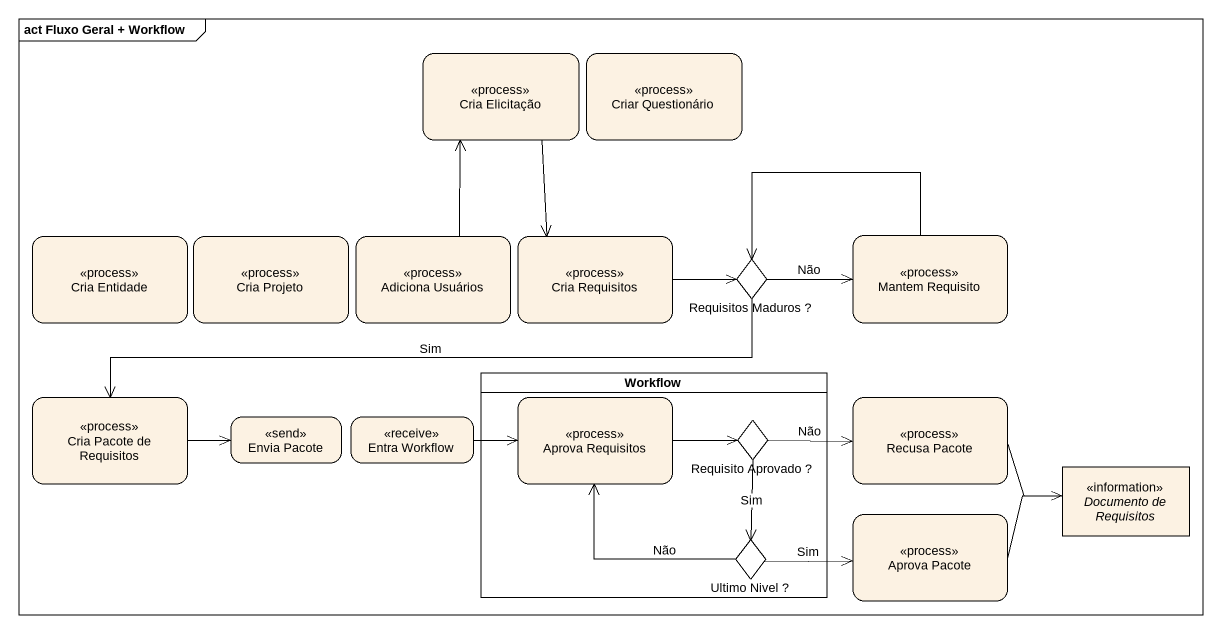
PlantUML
@startuml
mainframe act Fluxo Geral + Workflow
hide empty description
state "Cria Elicitação" as Cria_Elicitação <<process>>
state "Criar Questionário" as Criar_Questionário <<process>>
state "Cria Entidade" as Cria_Entidade <<process>>
state "Cria Projeto" as Cria_Projeto <<process>>
state "Adiciona Usuários" as Adiciona_Usuários <<process>>
state "Cria Requisitos" as Cria_Requisitos <<process>>
state "Mantem Requisito" as Mantem_Requisito <<process>>
state "Requisitos Maduros ?" as Requisitos_Maduros <<choice>>
state "Cria Pacote de Requisitos" as Cria_Pacote_de_Requisitos <<process>>
state Workflow <<partition>> {
  state "Aprova Requisitos" as Aprova_Requisitos <<process>>
  state "Requisito Aprovado ?" as Requisito_Aprovado <<choice>>
  state "Ultimo Nivel ?" as Ultimo_Nivel <<choice>>
}
state "Recusa Pacote" as Recusa_Pacote <<process>>
state "Envia Pacote" as Envia_Pacote <<send>>
state "Entra Workflow" as Entra_Workflow <<receive>>
state "Aprova Pacote" as Aprova_Pacote <<process>>
state "Documento de Requisitos" as Documento_de_Requisitos <<information>>
Cria_Elicitação --> Cria_Requisitos
Adiciona_Usuários -up-> Cria_Elicitação
Cria_Requisitos -right-> Requisitos_Maduros
Mantem_Requisito -left-> Requisitos_Maduros
Requisitos_Maduros -right-> Mantem_Requisito : Não
Requisitos_Maduros -left-> Cria_Pacote_de_Requisitos : Sim
Cria_Pacote_de_Requisitos -right-> Envia_Pacote
Aprova_Requisitos -right-> Requisito_Aprovado
Recusa_Pacote -right-> Documento_de_Requisitos
Entra_Workflow -right-> Aprova_Requisitos
Requisito_Aprovado -right-> Recusa_Pacote : Não
Requisito_Aprovado --> Ultimo_Nivel : Sim
Aprova_Pacote -right-> Documento_de_Requisitos
Ultimo_Nivel -up-> Aprova_Requisitos : Não
Ultimo_Nivel -right-> Aprova_Pacote : Sim
@enduml
